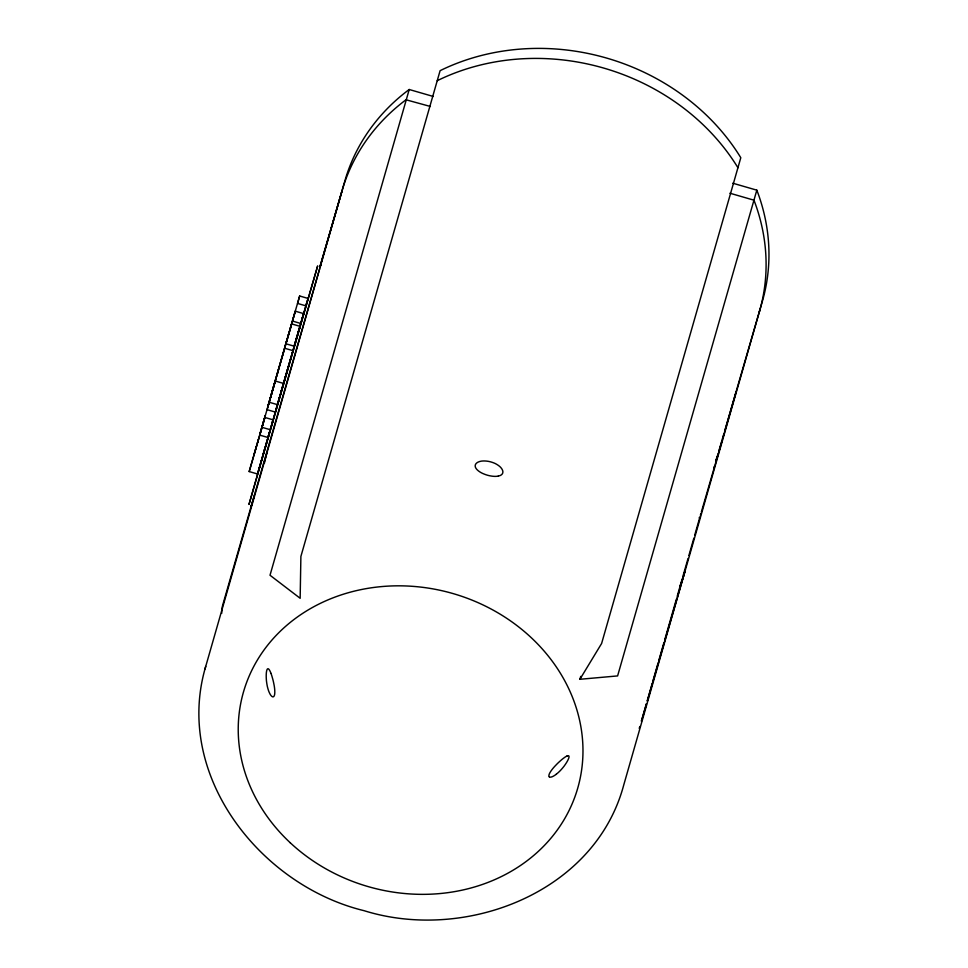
<?xml version="1.0" encoding="UTF-8"?>
<svg xmlns="http://www.w3.org/2000/svg" width="968" height="968" viewBox="0 0 968 968"><rect width="100%" height="100%" fill="white"/><g stroke="black" fill="none" stroke-linecap="round" stroke-linejoin="round"><path stroke-width="1.45" d="M430.385 106.468L405.991 99.777A217.268 190.575 16 0 0 343.083 187.272L204.986 668.997C174.76 776.808 261.154 885.72 364.162 910.706C465.112 942.179 594.921 892.956 623.743 785L760.086 309.264A217.268 190.575 16 0 0 754.568 201.755L753.951 200.182L729.908 193.213M266.732 453.52L265.317 459.074A217.268 190.575 16 0 0 264.337 463.454M283.188 385.022L283.624 383.449L275.299 381.029L269.31 401.805M248.97 504.473L269.503 432.793M250.7 508.019L251.571 504.981M317.444 266.684L317.661 265.922L304.121 312.41M320.577 265.365L320.795 264.591L320.202 266.563M271.706 393.141L271.536 393.758L275.299 381.029M280.03 395.549L279.861 396.166L280.381 394.412M268.753 434.777L268.136 436.979L268.729 434.947M317.298 267.192L249.127 504.013M320.142 266.902L320.432 265.885M249.187 471.561L262.038 427.336L270.362 429.744L257.524 473.981L249.187 471.561L278.457 369.982M254.354 453.52L256.484 446.091M264.3 418.95L263.538 421.649L265.317 415.526M272.722 389.572L267.761 406.778L271.572 393.94L271.197 395.234M273.133 387.999L286.939 339.841M262.038 427.336L264.869 417.462L273.194 419.87L270.979 427.408M291.671 323.917L285.971 343.809L294.308 346.217L300.007 326.325L291.671 323.917L271.96 392.101M290.194 328.854L295.313 311.2L303.649 313.62L298.531 331.274M299.669 296.002L297.551 303.432L305.876 305.84L308.005 298.422L299.669 296.002L284.81 347.258M257.524 473.981L278.373 401.478M263.042 454.694L264.821 448.511M269.249 433.035L270.483 428.727M272.637 421.37L271.863 424.069L272.359 422.387M277.138 405.544L276.267 408.629M277.526 404.164L280.296 394.508M280.538 393.794L281.059 391.979M281.47 390.419L292.723 351.541M294.212 345.963L295.276 342.249M270.338 429.889L293.57 348.661M319.634 268.68L222.809 604.734A34.691 30.431 16 0 0 221.757 613.264M433.253 96.461L409.222 89.504L270.012 575.246L300.153 598.284L300.891 556.443L440.101 70.688L441.299 70.083A217.268 190.575 16 0 1 740.798 157.711L601.612 643.49L579.965 679.197L580.715 676.39M732.776 183.206L756.819 190.164L617.608 675.918L579.88 679.294M647.229 700.892L652.226 683.444M653.061 680.54L658.058 663.092M658.893 660.188L663.891 642.752M664.726 639.836L676.39 599.144M677.213 596.24L682.222 578.791M683.045 575.887L688.054 558.439M688.877 555.535L693.875 538.099M694.709 535.183L699.707 517.747M722.588 438.915L735.958 392.282M265.256 415.659L259.799 434.559L262.171 426.452M277.223 374.168L284.701 348.262L293.026 350.682M271.863 423.948L272.625 421.322M277.635 404.213L281.591 390.6M285.56 376.576L286.092 374.725M286.589 372.995L288.9 365.057M292.372 353.03L292.941 351.033M293.364 349.593L293.8 348.056M294.272 346.435L295.01 343.858M295.264 342.974L295.797 341.147M296.341 339.26L296.898 337.336M294.308 345.661L299.378 328.116M300.201 325.284L307.183 301.242M280.708 393.093L299.596 327.741M302.173 319.125L302.742 317.153M303.02 316.185L303.577 314.273M281.349 391.169L276.715 407.08M281.47 390.661L286.794 372.39M297.176 336.356L297.757 334.371M298.338 332.351L298.93 330.318M299.221 329.301L299.814 327.244M300.116 326.216L300.709 324.171M301 323.155L301.592 321.122M319.924 266.781L345.951 177.253A217.268 190.575 16 0 1 408.859 89.758L409.222 89.504M319.984 266.708L342.067 190.708M204.986 668.997L205.724 666.444M715.981 461.034L718.062 453.871M718.849 451.027L723.882 433.821M724.681 430.978L762.953 299.257A217.268 190.575 16 0 0 757.436 191.749L756.819 190.164M701.376 511.951L722.188 440.331M647.314 700.941L684.812 571.834L683.807 575.27A217.268 190.575 16 0 1 679.814 586.56M278.893 399.772L279.401 398.029M280.877 392.826L282.003 388.967M254.33 495.664L250.869 507.534M292.735 319.997L295.313 311.2M262.28 426.247L264.869 417.462M302.173 318.641L303.649 313.62M759.408 311.575L760.086 309.264M287.919 336.561L288.948 333.077M257.464 442.824L258.492 439.327M296.256 338.981L297.285 335.485M266.139 444.07L266.829 441.747M437.233 80.707L438.431 80.102A217.268 190.575 16 0 1 737.931 167.718L737.955 167.754M292.493 321.074L300.818 323.494M277.55 404.672L269.225 402.264L267.095 409.682L275.42 412.102M259.739 435.116L268.076 437.524M717.312 456.243A34.691 30.431 16 0 1 716.659 458.033M716.272 458.917A34.691 30.431 16 0 1 715.86 459.776M714.445 466.249A34.691 30.431 16 0 1 713.791 468.04M700.965 513.391A34.691 30.431 16 0 1 700.36 515.206M699.634 516.972A34.691 30.431 16 0 1 699.223 517.832M639.86 726.508A34.691 30.431 16 0 1 639.195 728.311M566.97 756.044A14.302 3.037 -50.6 0 1 564.054 766.22A14.29 3.231 -48.9 0 1 560.278 770.625L559.964 770.951A14.314 3.424 -47.3 0 1 556.237 774.279M549.352 776.893A14.266 3.957 -42.2 0 1 551.07 770.891L551.082 770.879A14.29 3.787 -43.9 0 1 555.85 765.192A14.278 3.606 -45.6 0 1 559.976 761.199L560 761.175A14.314 3.424 -47.3 0 1 563.642 758.15L563.908 757.944A14.29 3.231 -48.9 0 1 566.958 756.056M549.352 776.905A14.29 3.787 -43.9 0 0 552.583 776.566A14.278 3.606 -45.6 0 0 556.225 774.303M646.394 703.796L641.397 721.233L646.467 703.845M498.339 476.075L498.145 476.111A14.314 6.873 18.5 0 1 491.587 476.087L491.163 476.014A14.314 6.873 16.4 0 1 484.714 474.284L484.653 474.259A14.254 6.849 14.3 0 1 478.603 471.029L478.313 470.811A14.302 6.861 12.3 0 1 481.072 461.179L481.435 461.119A14.254 6.849 14.3 0 1 488.356 461.349A14.314 6.873 16.4 0 1 494.793 463.333L495.192 463.515A14.314 6.873 18.5 0 1 500.65 467.363L500.879 467.629A14.29 6.849 20.5 0 1 498.472 476.05L498.339 476.075M270.967 673.389L270.846 673.062A14.29 3.194 81.2 0 0 269.298 669.844A14.302 3.001 82.9 0 0 266.369 680.008L266.369 680.032A14.29 3.194 81.2 0 0 267.204 685.755L267.289 686.191A14.314 3.388 79.6 0 0 268.656 690.995A14.278 3.57 77.9 0 0 270.52 694.867A14.29 3.751 76.2 0 0 273.049 696.875A14.266 3.92 74.5 0 0 274.779 690.874A14.29 3.751 76.2 0 0 273.775 683.493A14.278 3.57 77.9 0 0 272.419 677.939A14.314 3.388 79.6 0 0 270.967 673.389M290.231 842.753A173.901 152.533 16 0 0 577.642 788.46A173.901 152.533 16 0 0 363.944 589.04A173.901 152.533 16 0 0 290.231 842.753"/></g></svg>
